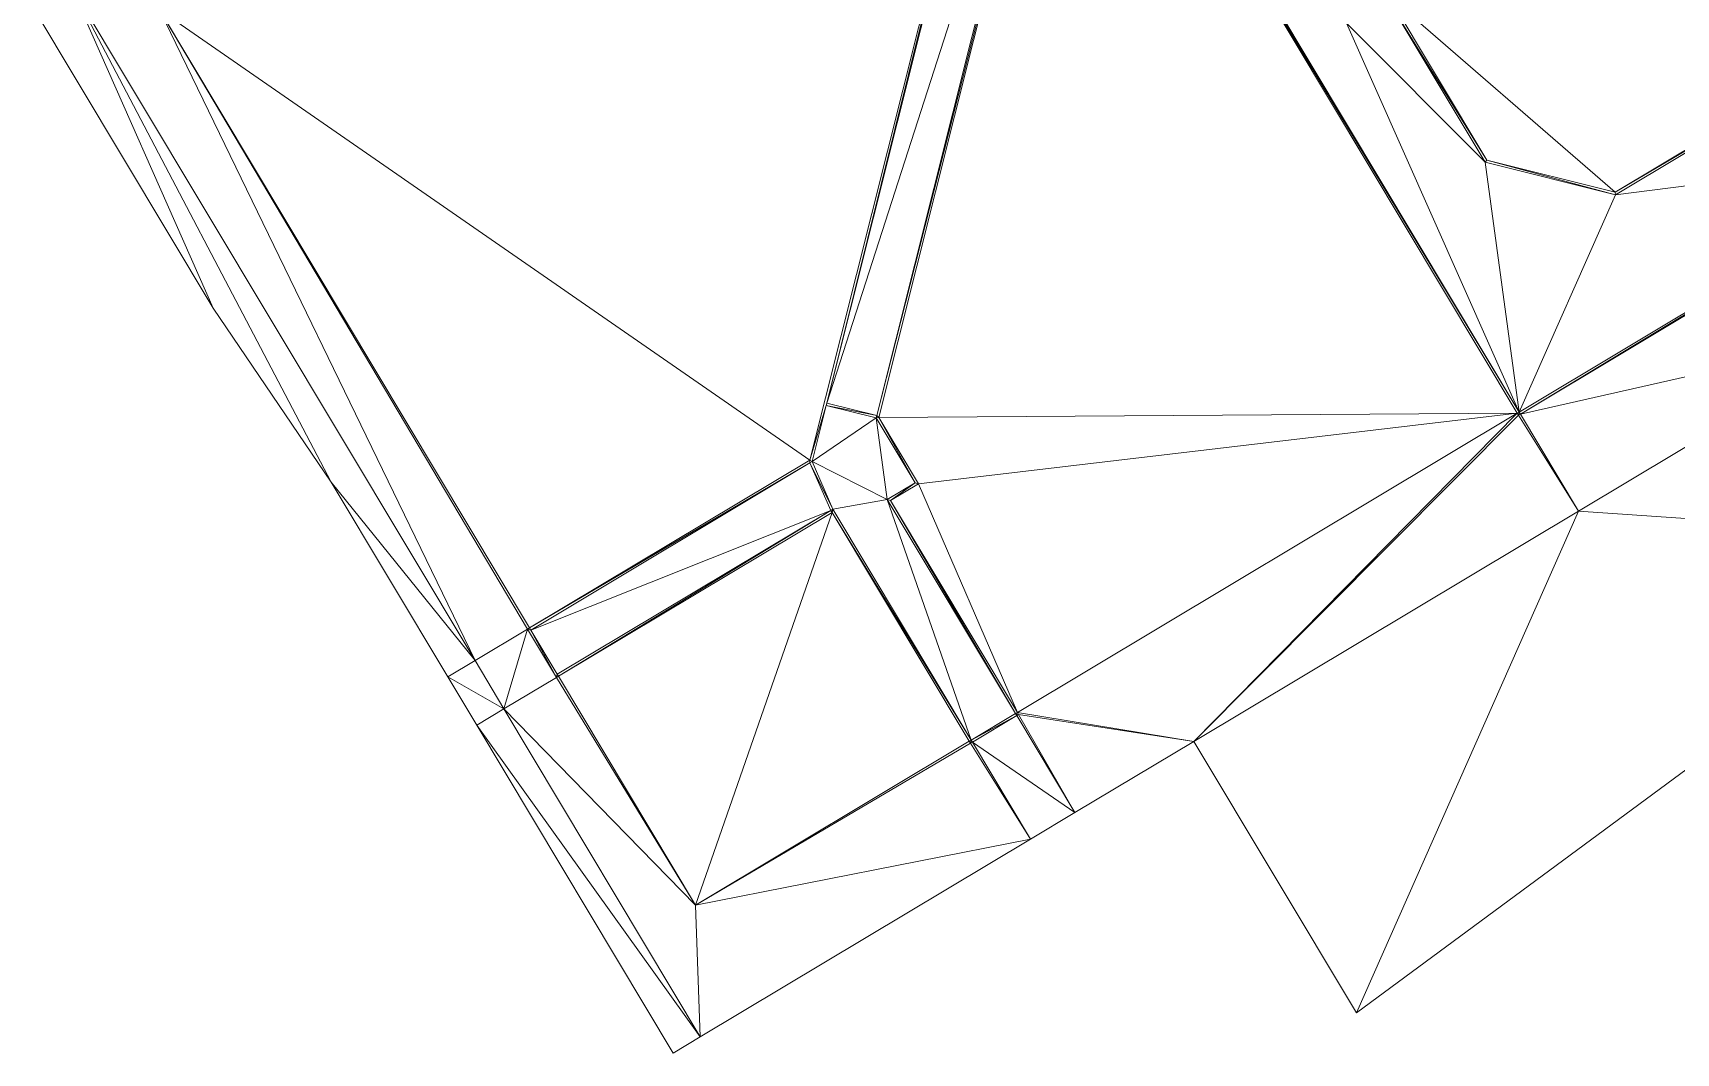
# Model space of a CAD drawing. Header units: metres. Extents: x 2684444 to 2684547, y 1239945 to 1240156.
# Drawn here: x 2684507.51 to 2684528.22, y 1239944.99 to 1239957.85 of the extents above; entities that cross this region are included whole.
import ezdxf

# ---------------------------------------------------------------- set-up
doc = ezdxf.new("R2010")
doc.units = ezdxf.units.M
doc.layers.add('Bruchkanten_Linie', color=1, linetype='Continuous', lineweight=13)
doc.layers.add('DGM_Vermaschung', color=254, linetype='Continuous', lineweight=15)

# ---------------------------------------------------------------- blocks, each defined once
blk = doc.blocks.new('*U5')
at = {"layer": 'DGM_Vermaschung', "transparency": 33554687}
for points in [[(2684520.429, 1239964.915, 421.98), (2684517.303, 1239952.462, 421.98), (2684509.105, 1239958.136, 421.98)], [(2684517.303, 1239952.462, 421.98), (2684520.429, 1239964.915, 421.98), (2684517.514, 1239953.181, 421.11)], [(2684520.465, 1239964.937, 421.11), (2684517.514, 1239953.181, 421.11), (2684520.429, 1239964.915, 421.98)], [(2684517.514, 1239953.181, 421.11), (2684520.465, 1239964.937, 421.11), (2684520.545, 1239962.583, 421.11)], [(2684520.545, 1239962.583, 421.11), (2684518.145, 1239953.023, 421.11), (2684517.514, 1239953.181, 421.11)], [(2684518.145, 1239953.023, 421.11), (2684520.545, 1239962.583, 421.11), (2684520.556, 1239962.506, 422.02)], [(2684520.556, 1239962.506, 422.02), (2684518.17, 1239952.998, 422.02), (2684518.145, 1239953.023, 421.11)], [(2684520.556, 1239962.506, 422.02), (2684526.215, 1239953.053, 422.02), (2684518.17, 1239952.998, 422.02)], [(2684520.566, 1239962.547, 421.16), (2684526.241, 1239953.068, 421.16), (2684520.556, 1239962.506, 422.02)], [(2684520.556, 1239962.506, 422.02), (2684526.241, 1239953.068, 421.16), (2684526.215, 1239953.053, 422.02)], [(2684526.241, 1239953.068, 421.16), (2684520.566, 1239962.547, 421.16), (2684524.063, 1239957.97, 421.16)], [(2684507.982, 1239958.455, 421.98), (2684509.783, 1239954.376, 421.98), (2684507.51, 1239958.172, 421.98)], [(2684507.982, 1239958.455, 421.98), (2684513.082, 1239949.935, 421.98), (2684511.271, 1239952.182, 421.98)], [(2684507.982, 1239958.455, 421.98), (2684511.271, 1239952.182, 421.98), (2684509.783, 1239954.376, 421.98)], [(2684513.082, 1239949.935, 421.98), (2684507.982, 1239958.455, 421.98), (2684509.105, 1239958.136, 421.98)], [(2684524.578, 1239958.279, 421.16), (2684525.811, 1239956.218, 421.16), (2684524.063, 1239957.97, 421.16)], [(2684524.578, 1239958.279, 421.16), (2684524.589, 1239958.32, 422.02), (2684525.831, 1239956.244, 422.02)], [(2684525.811, 1239956.218, 421.16), (2684524.578, 1239958.279, 421.16), (2684525.831, 1239956.244, 422.02)], [(2684524.589, 1239958.32, 422.02), (2684527.45, 1239955.838, 422.02), (2684525.831, 1239956.244, 422.02)], [(2684530.84, 1239957.867, 422.02), (2684527.45, 1239955.838, 422.02), (2684524.589, 1239958.32, 422.02)], [(2684513.082, 1239949.935, 421.98), (2684509.105, 1239958.136, 421.98), (2684513.743, 1239950.331, 421.98)], [(2684513.743, 1239950.331, 421.98), (2684509.105, 1239958.136, 421.98), (2684513.769, 1239950.346, 421.98)], [(2684509.105, 1239958.136, 421.98), (2684517.303, 1239952.462, 421.98), (2684513.769, 1239950.346, 421.98)], [(2684526.241, 1239953.068, 421.16), (2684524.063, 1239957.97, 421.16), (2684525.811, 1239956.218, 421.16)], [(2684530.84, 1239957.867, 422.02), (2684530.829, 1239957.826, 421.16), (2684527.45, 1239955.838, 422.02)], [(2684527.45, 1239955.838, 422.02), (2684530.829, 1239957.826, 421.16), (2684527.455, 1239955.806, 421.16)], [(2684531.715, 1239956.345, 421.16), (2684527.455, 1239955.806, 421.16), (2684530.829, 1239957.826, 421.16)], [(2684526.241, 1239953.068, 421.16), (2684531.715, 1239956.345, 421.16), (2684526.256, 1239953.042, 422.02)], [(2684531.715, 1239956.345, 421.16), (2684526.241, 1239953.068, 421.16), (2684527.455, 1239955.806, 421.16)], [(2684526.256, 1239953.042, 422.02), (2684531.715, 1239956.345, 421.16), (2684531.731, 1239956.32, 422.02)], [(2684525.831, 1239956.244, 422.02), (2684527.455, 1239955.806, 421.16), (2684525.811, 1239956.218, 421.16)], [(2684527.455, 1239955.806, 421.16), (2684526.241, 1239953.068, 421.16), (2684525.811, 1239956.218, 421.16)], [(2684527.45, 1239955.838, 422.02), (2684527.455, 1239955.806, 421.16), (2684525.831, 1239956.244, 422.02)], [(2684526.256, 1239953.042, 422.02), (2684531.731, 1239956.32, 422.02), (2684530.716, 1239954.05, 422.02)], [(2684526.256, 1239953.042, 422.02), (2684530.716, 1239954.05, 422.02), (2684526.988, 1239951.819, 422.02)], [(2684530.716, 1239954.05, 422.02), (2684532.269, 1239951.456, 425.044), (2684526.988, 1239951.819, 422.02)], [(2684517.303, 1239952.462, 421.98), (2684517.514, 1239953.181, 421.11), (2684517.507, 1239953.152, 421.11)], [(2684517.507, 1239953.152, 421.11), (2684517.329, 1239952.443, 421.151), (2684517.303, 1239952.462, 421.98)], [(2684518.138, 1239952.993, 421.11), (2684517.329, 1239952.443, 421.151), (2684517.507, 1239953.152, 421.11)], [(2684517.507, 1239953.152, 421.11), (2684517.514, 1239953.181, 421.11), (2684518.145, 1239953.023, 421.11)], [(2684518.138, 1239952.993, 421.11), (2684517.507, 1239953.152, 421.11), (2684518.145, 1239953.023, 421.11)], [(2684518.17, 1239952.998, 422.02), (2684526.215, 1239953.053, 422.02), (2684518.669, 1239952.164, 422.02)], [(2684526.215, 1239953.053, 422.02), (2684519.918, 1239949.283, 422.02), (2684518.669, 1239952.164, 422.02)], [(2684519.918, 1239949.283, 422.02), (2684526.215, 1239953.053, 422.02), (2684522.142, 1239948.917, 422.02)], [(2684526.215, 1239953.053, 422.02), (2684526.23, 1239953.027, 422.02), (2684522.142, 1239948.917, 422.02)], [(2684526.241, 1239953.068, 421.16), (2684526.23, 1239953.027, 422.02), (2684526.215, 1239953.053, 422.02)], [(2684526.23, 1239953.027, 422.02), (2684526.241, 1239953.068, 421.16), (2684526.256, 1239953.042, 422.02)], [(2684526.988, 1239951.819, 422.02), (2684526.23, 1239953.027, 422.02), (2684526.256, 1239953.042, 422.02)], [(2684518.138, 1239952.993, 421.11), (2684518.278, 1239951.964, 421.196), (2684517.329, 1239952.443, 421.151)], [(2684518.145, 1239953.023, 421.11), (2684518.17, 1239952.998, 422.02), (2684518.138, 1239952.993, 421.11)], [(2684518.17, 1239952.998, 422.02), (2684518.628, 1239952.174, 421.173), (2684518.138, 1239952.993, 421.11)], [(2684518.628, 1239952.174, 421.173), (2684518.278, 1239951.964, 421.196), (2684518.138, 1239952.993, 421.11)], [(2684518.17, 1239952.998, 422.02), (2684518.669, 1239952.164, 422.02), (2684518.628, 1239952.174, 421.173)], [(2684526.988, 1239951.819, 422.02), (2684522.142, 1239948.917, 422.02), (2684526.23, 1239953.027, 422.02)], [(2684517.303, 1239952.462, 421.98), (2684517.303, 1239952.427, 421.38), (2684513.769, 1239950.346, 421.98)], [(2684517.303, 1239952.427, 421.38), (2684513.784, 1239950.32, 421.38), (2684513.769, 1239950.346, 421.98)], [(2684517.303, 1239952.427, 421.38), (2684517.567, 1239951.827, 421.38), (2684513.784, 1239950.32, 421.38)], [(2684517.303, 1239952.427, 421.38), (2684517.303, 1239952.462, 421.98), (2684517.329, 1239952.443, 421.151)], [(2684517.329, 1239952.443, 421.151), (2684517.593, 1239951.843, 421.188), (2684517.303, 1239952.427, 421.38)], [(2684517.303, 1239952.427, 421.38), (2684517.593, 1239951.843, 421.188), (2684517.567, 1239951.827, 421.38)], [(2684518.278, 1239951.964, 421.196), (2684517.593, 1239951.843, 421.188), (2684517.329, 1239952.443, 421.151)], [(2684511.271, 1239952.182, 421.98), (2684513.082, 1239949.935, 421.98), (2684512.739, 1239949.73, 421.98)], [(2684518.628, 1239952.174, 421.173), (2684518.319, 1239951.954, 422.02), (2684518.278, 1239951.964, 421.196)], [(2684518.669, 1239952.164, 422.02), (2684518.319, 1239951.954, 422.02), (2684518.628, 1239952.174, 421.173)], [(2684518.669, 1239952.164, 422.02), (2684519.918, 1239949.283, 422.02), (2684518.319, 1239951.954, 422.02)], [(2684517.567, 1239951.827, 421.38), (2684514.118, 1239949.763, 421.38), (2684513.784, 1239950.32, 421.38)], [(2684514.118, 1239949.763, 421.38), (2684517.567, 1239951.827, 421.38), (2684514.133, 1239949.737, 422.02)], [(2684517.567, 1239951.827, 421.38), (2684517.582, 1239951.802, 422.02), (2684514.133, 1239949.737, 422.02)], [(2684515.859, 1239946.853, 422.02), (2684514.133, 1239949.737, 422.02), (2684517.582, 1239951.802, 422.02)], [(2684517.582, 1239951.802, 422.02), (2684519.309, 1239948.918, 422.02), (2684515.859, 1239946.853, 422.02)], [(2684517.582, 1239951.802, 422.02), (2684517.567, 1239951.827, 421.38), (2684517.593, 1239951.843, 421.188)], [(2684517.593, 1239951.843, 421.188), (2684519.335, 1239948.934, 421.38), (2684517.582, 1239951.802, 422.02)], [(2684517.582, 1239951.802, 422.02), (2684519.335, 1239948.934, 421.38), (2684519.309, 1239948.918, 422.02)], [(2684518.278, 1239951.964, 421.196), (2684519.335, 1239948.934, 421.38), (2684517.593, 1239951.843, 421.188)], [(2684518.278, 1239951.964, 421.196), (2684519.892, 1239949.268, 421.38), (2684519.335, 1239948.934, 421.38)], [(2684519.892, 1239949.268, 421.38), (2684518.278, 1239951.964, 421.196), (2684518.319, 1239951.954, 422.02)], [(2684519.918, 1239949.283, 422.02), (2684519.892, 1239949.268, 421.38), (2684518.319, 1239951.954, 422.02)], [(2684526.988, 1239951.819, 422.02), (2684524.191, 1239945.495, 426.009), (2684522.142, 1239948.917, 422.02)], [(2684532.269, 1239951.456, 425.044), (2684524.191, 1239945.495, 426.009), (2684526.988, 1239951.819, 422.02)], [(2684513.769, 1239950.346, 421.98), (2684513.784, 1239950.32, 421.38), (2684513.743, 1239950.331, 421.98)], [(2684513.743, 1239950.331, 421.98), (2684513.447, 1239949.326, 422.02), (2684513.082, 1239949.935, 421.98)], [(2684514.108, 1239949.722, 422.02), (2684513.447, 1239949.326, 422.02), (2684513.743, 1239950.331, 421.98)], [(2684514.108, 1239949.722, 422.02), (2684513.743, 1239950.331, 421.98), (2684513.784, 1239950.32, 421.38)], [(2684513.784, 1239950.32, 421.38), (2684514.118, 1239949.763, 421.38), (2684514.108, 1239949.722, 422.02)], [(2684513.082, 1239949.935, 421.98), (2684513.447, 1239949.326, 422.02), (2684512.739, 1239949.73, 421.98)], [(2684513.447, 1239949.326, 422.02), (2684513.104, 1239949.121, 422.02), (2684512.739, 1239949.73, 421.98)], [(2684514.108, 1239949.722, 422.02), (2684515.859, 1239946.853, 422.02), (2684513.447, 1239949.326, 422.02)], [(2684514.108, 1239949.722, 422.02), (2684514.118, 1239949.763, 421.38), (2684514.133, 1239949.737, 422.02)], [(2684514.108, 1239949.722, 422.02), (2684514.133, 1239949.737, 422.02), (2684515.859, 1239946.853, 422.02)], [(2684513.447, 1239949.326, 422.02), (2684515.921, 1239945.193, 422.02), (2684513.104, 1239949.121, 422.02)], [(2684515.921, 1239945.193, 422.02), (2684513.447, 1239949.326, 422.02), (2684515.859, 1239946.853, 422.02)], [(2684513.104, 1239949.121, 422.02), (2684515.921, 1239945.193, 422.02), (2684515.578, 1239944.988, 422.02)], [(2684519.908, 1239949.242, 422.02), (2684519.335, 1239948.934, 421.38), (2684519.892, 1239949.268, 421.38)], [(2684519.35, 1239948.908, 422.02), (2684519.335, 1239948.934, 421.38), (2684519.908, 1239949.242, 422.02)], [(2684519.908, 1239949.242, 422.02), (2684520.64, 1239948.019, 422.02), (2684519.35, 1239948.908, 422.02)], [(2684519.933, 1239949.257, 422.02), (2684519.892, 1239949.268, 421.38), (2684519.918, 1239949.283, 422.02)], [(2684519.892, 1239949.268, 421.38), (2684519.933, 1239949.257, 422.02), (2684519.908, 1239949.242, 422.02)], [(2684519.908, 1239949.242, 422.02), (2684519.933, 1239949.257, 422.02), (2684520.64, 1239948.019, 422.02)], [(2684519.933, 1239949.257, 422.02), (2684519.918, 1239949.283, 422.02), (2684522.142, 1239948.917, 422.02)], [(2684519.933, 1239949.257, 422.02), (2684522.142, 1239948.917, 422.02), (2684520.64, 1239948.019, 422.02)], [(2684519.309, 1239948.918, 422.02), (2684519.324, 1239948.893, 422.02), (2684515.859, 1239946.853, 422.02)], [(2684515.859, 1239946.853, 422.02), (2684519.324, 1239948.893, 422.02), (2684520.082, 1239947.685, 422.02)], [(2684519.324, 1239948.893, 422.02), (2684519.309, 1239948.918, 422.02), (2684519.335, 1239948.934, 421.38)], [(2684519.335, 1239948.934, 421.38), (2684519.35, 1239948.908, 422.02), (2684519.324, 1239948.893, 422.02)], [(2684519.35, 1239948.908, 422.02), (2684520.082, 1239947.685, 422.02), (2684519.324, 1239948.893, 422.02)], [(2684520.082, 1239947.685, 422.02), (2684519.35, 1239948.908, 422.02), (2684520.64, 1239948.019, 422.02)], [(2684515.859, 1239946.853, 422.02), (2684520.082, 1239947.685, 422.02), (2684515.921, 1239945.193, 422.02)]]:
    blk.add_3dface(points, dxfattribs=at)

msp = doc.modelspace()

# ---------------------------------------------------------------- linework, layer by layer
at = {"layer": 'Bruchkanten_Linie', "ltscale": 0.02, "transparency": 33554687}
for points in [[(2684522.142, 1239948.917, 422.02), (2684526.988, 1239951.819, 422.02), (2684530.716, 1239954.05, 422.02), (2684531.756, 1239954.673, 422.02), (2684532.463, 1239955.096, 422.02), (2684536.213, 1239957.341, 422.02), (2684536.77, 1239957.675, 422.02), (2684542.862, 1239961.322, 422.02), (2684534.95, 1239974.54, 422.02), (2684528.3, 1239970.559, 422.02), (2684527.395, 1239970.017, 422.02), (2684526.756, 1239971.078, 422.02), (2684526.628, 1239971.293, 421.77), (2684524.671, 1239974.562, 421.77), (2684523.081, 1239977.213, 425.36), (2684518.069, 1239985.591, 425.36)], [(2684520.035, 1239965.62, 421.98), (2684514.692, 1239962.444, 421.98), (2684514.649, 1239962.418, 421.98), (2684514.271, 1239962.193, 421.98), (2684511.176, 1239960.354, 421.98), (2684510.868, 1239960.171, 421.98), (2684510.798, 1239960.129, 421.98), (2684509.9, 1239959.595, 421.98), (2684509.78, 1239959.523, 421.98), (2684507.982, 1239958.455, 421.98), (2684513.082, 1239949.935, 421.98)], [(2684520.429, 1239964.915, 421.98), (2684509.105, 1239958.136, 421.98), (2684513.769, 1239950.346, 421.98)], [(2684520.429, 1239964.915, 421.98), (2684517.303, 1239952.462, 421.98), (2684513.769, 1239950.346, 421.98), (2684513.743, 1239950.331, 421.98), (2684514.108, 1239949.722, 422.02), (2684514.108, 1239949.722, 422.02), (2684514.133, 1239949.737, 422.02), (2684517.582, 1239951.802, 422.02), (2684519.309, 1239948.918, 422.02), (2684519.324, 1239948.893, 422.02), (2684519.35, 1239948.908, 422.02), (2684519.908, 1239949.242, 422.02), (2684519.933, 1239949.257, 422.02), (2684519.918, 1239949.283, 422.02), (2684518.319, 1239951.954, 422.02), (2684518.669, 1239952.164, 422.02), (2684518.17, 1239952.998, 422.02), (2684520.556, 1239962.506, 422.02), (2684526.215, 1239953.053, 422.02), (2684526.23, 1239953.027, 422.02), (2684526.256, 1239953.042, 422.02), (2684531.731, 1239956.32, 422.02)], [(2684530.84, 1239957.867, 422.02), (2684527.45, 1239955.838, 422.02), (2684525.831, 1239956.244, 422.02), (2684524.589, 1239958.32, 422.02)], [(2684519.918, 1239949.283, 422.02), (2684526.215, 1239953.053, 422.02)], [(2684526.241, 1239953.068, 421.16), (2684526.23, 1239953.027, 422.02)], [(2684526.256, 1239953.042, 422.02), (2684526.988, 1239951.819, 422.02)], [(2684513.743, 1239950.331, 421.98), (2684513.082, 1239949.935, 421.98), (2684512.739, 1239949.73, 421.98)], [(2684513.743, 1239950.331, 421.98), (2684513.784, 1239950.32, 421.38)], [(2684514.108, 1239949.722, 422.02), (2684513.447, 1239949.326, 422.02), (2684513.104, 1239949.121, 422.02)], [(2684514.108, 1239949.722, 422.02), (2684514.118, 1239949.763, 421.38)], [(2684514.133, 1239949.737, 422.02), (2684515.859, 1239946.853, 422.02), (2684519.309, 1239948.918, 422.02)], [(2684515.921, 1239945.193, 422.02), (2684513.447, 1239949.326, 422.02)], [(2684519.892, 1239949.268, 421.38), (2684519.933, 1239949.257, 422.02)], [(2684520.64, 1239948.019, 422.02), (2684519.908, 1239949.242, 422.02)], [(2684519.335, 1239948.934, 421.38), (2684519.324, 1239948.893, 422.02)], [(2684519.35, 1239948.908, 422.02), (2684520.082, 1239947.685, 422.02)]]:
    msp.add_polyline3d(points, dxfattribs=at)
for points in [[(2684517.514, 1239953.181, 421.11), (2684520.465, 1239964.937, 421.11), (2684521.254, 1239965.409, 421.11), (2684520.768, 1239963.475, 421.11), (2684520.545, 1239962.583, 421.11), (2684518.145, 1239953.023, 421.11), (2684517.514, 1239953.181, 421.11)], [(2684520.79, 1239963.439, 421.16), (2684520.566, 1239962.547, 421.16), (2684526.241, 1239953.068, 421.16), (2684531.715, 1239956.345, 421.16), (2684530.829, 1239957.826, 421.16), (2684527.455, 1239955.806, 421.16), (2684525.811, 1239956.218, 421.16), (2684524.578, 1239958.279, 421.16), (2684524.063, 1239957.97, 421.16), (2684520.79, 1239963.439, 421.16)], [(2684519.892, 1239949.268, 421.38), (2684519.335, 1239948.934, 421.38), (2684517.593, 1239951.843, 421.188), (2684517.329, 1239952.443, 421.151), (2684517.507, 1239953.152, 421.11), (2684518.138, 1239952.993, 421.11), (2684518.628, 1239952.174, 421.173), (2684518.278, 1239951.964, 421.196), (2684519.892, 1239949.268, 421.38)], [(2684514.118, 1239949.763, 421.38), (2684513.784, 1239950.32, 421.38), (2684517.303, 1239952.427, 421.38), (2684517.567, 1239951.827, 421.38), (2684514.118, 1239949.763, 421.38)]]:
    msp.add_polyline3d(points, close=True, dxfattribs=at)

# ---------------------------------------------------------------- block references
at = {"layer": 'DGM_Vermaschung', "transparency": 33554687}
msp.add_blockref('*U5', (0, 0), dxfattribs=at)

doc.saveas('drawing.dxf')
